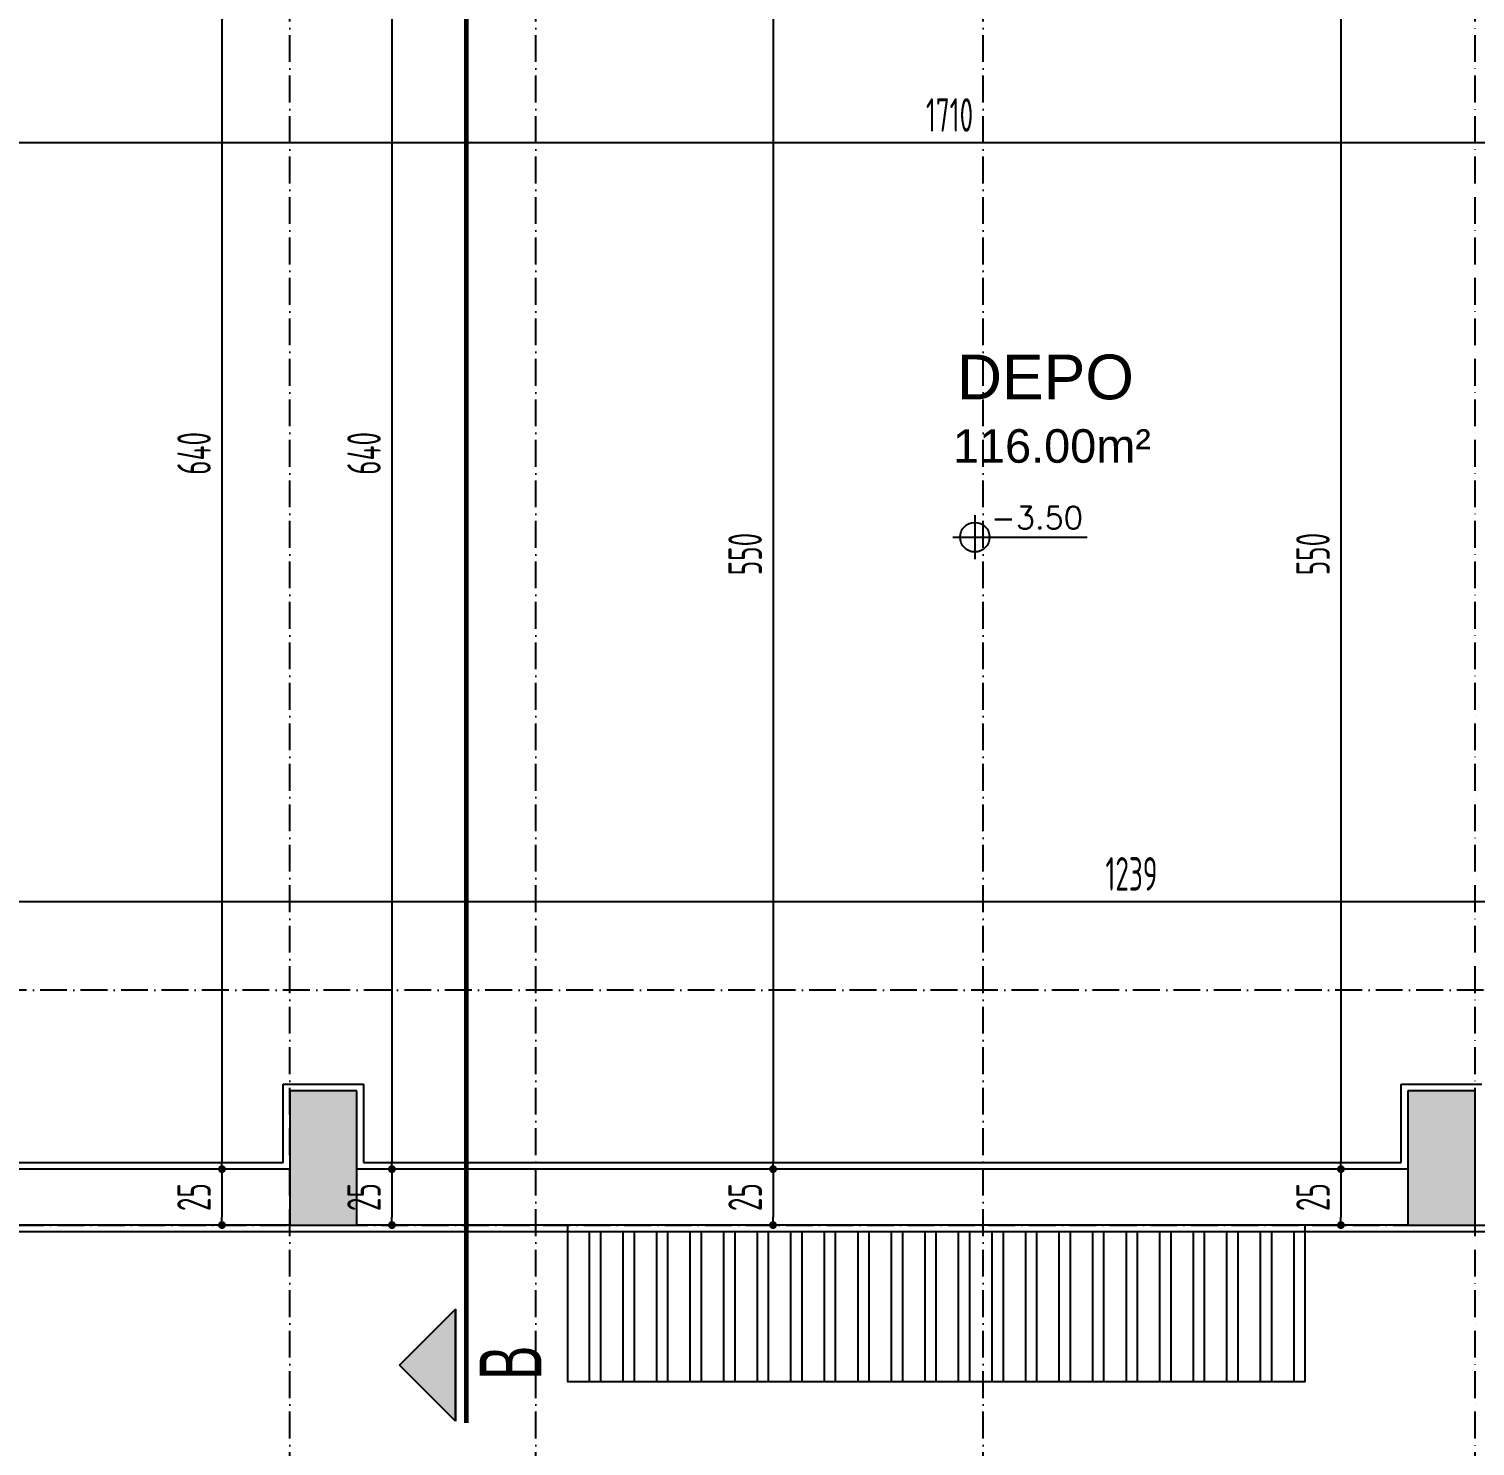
# Model space of a CAD drawing. Extents: x 41749 to 92598, y -24291 to 29432.
# Drawn here: x 49971 to 50617, y -23315 to -22681 of the extents above; entities that cross this region are included whole.
import ezdxf

# ---------------------------------------------------------------- set-up
doc = ezdxf.new("R2010")
doc.units = 0
doc.header["$MEASUREMENT"] = 0
doc.header["$PDMODE"] = 3
doc.linetypes.add('ACAD_ISO10W100', pattern=[18, 12, -3, 0, -3])
doc.linetypes.add('DASHED', pattern=[0.75, 0.5, -0.25])
doc.layers.get('0').update_dxf_attribs({"linetype": 'CONTINUOUS'})
doc.layers.get('Defpoints').update_dxf_attribs({"linetype": 'CONTINUOUS'})
for name, color, linetype in [('AKS', 10, 'CONTINUOUS'), ('DUVAR', 6, 'CONTINUOUS'), ('İÇ ÖLÇÜ', 95, 'CONTINUOUS'), ('KOLON', 5, 'CONTINUOUS'), ('MAHAL', 21, 'CONTINUOUS'), ('MERBAS', 231, 'CONTINUOUS'), ('OLCU', 3, 'CONTINUOUS'), ('SEMBOL', 21, 'CONTINUOUS'), ('SıVA', 7, 'CONTINUOUS'), ('tar', 12, 'CONTINUOUS'), ('TEFRIS', 12, 'CONTINUOUS'), ('YAZI', 7, 'CONTINUOUS')]:
    doc.layers.add(name, color=color, linetype=linetype)
doc.styles.add('KOT', font='ROMANS.SHX')
doc.styles.add('mahal', font='arial.ttf', dxfattribs={"height": 70})
doc.styles.add('OLCU', font='isocpeur.ttf', dxfattribs={"width": 0.59})
doc.dimstyles.new('OLCU3', dxfattribs={"dimscale": 0.5, "dimtxt": 30, "dimasz": 7, "dimexe": 20, "dimexo": 0, "dimgap": 10, "dimtad": 1, "dimdec": 4, "dimrnd": 0.5, "dimdsep": 46, "dimtxsty": 'OLCU', "dimblk1": 'DOT', "dimblk2": 'DOT', "dimsah": 1, "dimcen": 0.09, "dimclrt": 4, "dimadec": 0, "dimazin": 0, "dimtfac": 1, "dimtdec": 4, "dimtix": 1, "dimtmove": 2, "dimatfit": 3, "dimfxl": 0, "dimtolj": 1, "dimtzin": 0, "dimarcsym": 0})

# ---------------------------------------------------------------- blocks, each defined once
blk = doc.blocks.new('DOT')
at = {"color": 0, "linetype": 'ByBlock'}
blk.add_line((-0.5, 0), (-1, 0), dxfattribs=at)
at = {"color": 0, "linetype": 'ByBlock', "const_width": 0.5}
blk.add_lwpolyline([(-0.25, 0, 1), (0.25, 0, 1)], format="xyb", close=True, dxfattribs=at)
blk = doc.blocks.new('*D2387')
at = {"layer": 'Defpoints', "color": 0, "transparency": 16777216}
for p in [(49842.36, -23215.96), (51096.66, -23215.96), (51096.66, -23850.8)]:
    blk.add_point(p, dxfattribs=at)
at = {"layer": 'OLCU', "color": 0, "lineweight": -2, "transparency": 16777216}
for p, q in [((49842.36, -23825.8), (49842.36, -23860.8)), ((51096.66, -23825.8), (51096.66, -23860.8)), ((49845.86, -23850.8), (51093.16, -23850.8))]:
    blk.add_line(p, q, dxfattribs=at)
at = {"layer": 'OLCU', "color": 0, "lineweight": -2, "transparency": 16777216, "xscale": 3.5, "yscale": 3.5, "zscale": 3.5, "rotation": 180}
blk.add_blockref('DOT', (49842.36, -23850.8), dxfattribs=at)
at = {"layer": 'OLCU', "color": 0, "lineweight": -2, "transparency": 16777216, "xscale": 3.5, "yscale": 3.5, "zscale": 3.5}
blk.add_blockref('DOT', (51096.66, -23850.8), dxfattribs=at)
at = {"layer": 'OLCU', "color": 4, "transparency": 16777216, "insert": (50469.51, -23838.3), "char_height": 15, "attachment_point": 5, "style": 'OLCU'}
blk.add_mtext('\\A1;1254.5', dxfattribs=at)
blk = doc.blocks.new('*D2416')
at = {"layer": 'Defpoints', "color": 0, "transparency": 16777216}
for p in [(50604.92, -22640.96), (50557.32, -23190.96), (50587.32, -23190.96)]:
    blk.add_point(p, dxfattribs=at)
at = {"layer": 'İÇ ÖLÇÜ', "color": 0, "lineweight": -2, "transparency": 16777216}
for p, q in [((50582.32, -22640.96), (50547.32, -22640.96)), ((50557.32, -22644.46), (50557.32, -23187.46)), ((50582.32, -23190.96), (50547.32, -23190.96))]:
    blk.add_line(p, q, dxfattribs=at)
at = {"layer": 'İÇ ÖLÇÜ', "color": 0, "lineweight": -2, "transparency": 16777216, "xscale": 3.5, "yscale": 3.5, "zscale": 3.5}
for p, rotation in [((50557.32, -22640.96), 90), ((50557.32, -23190.96), 270)]:
    blk.add_blockref('DOT', p, dxfattribs=dict(at, rotation=rotation))
at = {"layer": 'İÇ ÖLÇÜ', "color": 4, "transparency": 16777216, "insert": (50544.82, -22915.96), "char_height": 15, "attachment_point": 5, "rotation": 90, "style": 'OLCU'}
blk.add_mtext('\\A1;550', dxfattribs=at)
blk = doc.blocks.new('*D2417')
at = {"layer": 'Defpoints', "color": 0, "transparency": 16777216}
for p in [(50587.32, -23190.96), (50557.32, -23215.96), (50587.32, -23215.96)]:
    blk.add_point(p, dxfattribs=at)
at = {"layer": 'İÇ ÖLÇÜ', "color": 0, "lineweight": -2, "transparency": 16777216}
for p, q in [((50582.32, -23190.96), (50547.32, -23190.96)), ((50557.32, -23194.46), (50557.32, -23212.46)), ((50582.32, -23215.96), (50547.32, -23215.96))]:
    blk.add_line(p, q, dxfattribs=at)
at = {"layer": 'İÇ ÖLÇÜ', "color": 0, "lineweight": -2, "transparency": 16777216, "xscale": 3.5, "yscale": 3.5, "zscale": 3.5}
for p, rotation in [((50557.32, -23190.96), 90), ((50557.32, -23215.96), 270)]:
    blk.add_blockref('DOT', p, dxfattribs=dict(at, rotation=rotation))
at = {"layer": 'İÇ ÖLÇÜ', "color": 4, "transparency": 16777216, "insert": (50544.82, -23203.46), "char_height": 15, "attachment_point": 5, "rotation": 90, "style": 'OLCU'}
blk.add_mtext('\\A1;25', dxfattribs=at)
blk = doc.blocks.new('*D2419')
at = {"layer": 'Defpoints', "color": 0, "transparency": 16777216}
for p in [(50334.3, -22640.96), (50303.39, -23190.96), (50346.89, -23190.96)]:
    blk.add_point(p, dxfattribs=at)
at = {"layer": 'İÇ ÖLÇÜ', "color": 0, "lineweight": -2, "transparency": 16777216}
for p, q in [((50328.39, -22640.96), (50293.39, -22640.96)), ((50303.39, -22644.46), (50303.39, -23187.46)), ((50328.39, -23190.96), (50293.39, -23190.96))]:
    blk.add_line(p, q, dxfattribs=at)
at = {"layer": 'İÇ ÖLÇÜ', "color": 0, "lineweight": -2, "transparency": 16777216, "xscale": 3.5, "yscale": 3.5, "zscale": 3.5}
for p, rotation in [((50303.39, -22640.96), 90), ((50303.39, -23190.96), 270)]:
    blk.add_blockref('DOT', p, dxfattribs=dict(at, rotation=rotation))
at = {"layer": 'İÇ ÖLÇÜ', "color": 4, "transparency": 16777216, "insert": (50290.89, -22915.96), "char_height": 15, "attachment_point": 5, "rotation": 90, "style": 'OLCU'}
blk.add_mtext('\\A1;550', dxfattribs=at)
blk = doc.blocks.new('*D2420')
at = {"layer": 'Defpoints', "color": 0, "transparency": 16777216}
for p in [(50346.89, -23190.96), (50303.39, -23215.96), (50346.89, -23215.96)]:
    blk.add_point(p, dxfattribs=at)
at = {"layer": 'İÇ ÖLÇÜ', "color": 0, "lineweight": -2, "transparency": 16777216}
for p, q in [((50328.39, -23190.96), (50293.39, -23190.96)), ((50303.39, -23194.46), (50303.39, -23212.46)), ((50328.39, -23215.96), (50293.39, -23215.96))]:
    blk.add_line(p, q, dxfattribs=at)
at = {"layer": 'İÇ ÖLÇÜ', "color": 0, "lineweight": -2, "transparency": 16777216, "xscale": 3.5, "yscale": 3.5, "zscale": 3.5}
for p, rotation in [((50303.39, -23190.96), 90), ((50303.39, -23215.96), 270)]:
    blk.add_blockref('DOT', p, dxfattribs=dict(at, rotation=rotation))
at = {"layer": 'İÇ ÖLÇÜ', "color": 4, "transparency": 16777216, "insert": (50290.89, -23203.46), "char_height": 15, "attachment_point": 5, "rotation": 90, "style": 'OLCU'}
blk.add_mtext('\\A1;25', dxfattribs=at)
blk = doc.blocks.new('*D2450')
at = {"layer": 'Defpoints', "color": 0, "transparency": 16777216}
for p in [(49527.32, -22732.19), (51237.32, -22763.45), (49527.32, -22800.92)]:
    blk.add_point(p, dxfattribs=at)
at = {"layer": 'İÇ ÖLÇÜ', "color": 0, "lineweight": -2, "transparency": 16777216}
for p, q in [((49527.32, -22757.19), (49527.32, -22722.19)), ((51237.32, -22757.19), (51237.32, -22722.19)), ((51233.82, -22732.19), (49530.82, -22732.19))]:
    blk.add_line(p, q, dxfattribs=at)
at = {"layer": 'İÇ ÖLÇÜ', "color": 0, "lineweight": -2, "transparency": 16777216, "xscale": 3.5, "yscale": 3.5, "zscale": 3.5, "rotation": 180}
blk.add_blockref('DOT', (49527.32, -22732.19), dxfattribs=at)
at = {"layer": 'İÇ ÖLÇÜ', "color": 0, "lineweight": -2, "transparency": 16777216, "xscale": 3.5, "yscale": 3.5, "zscale": 3.5}
blk.add_blockref('DOT', (51237.32, -22732.19), dxfattribs=at)
at = {"layer": 'İÇ ÖLÇÜ', "color": 4, "transparency": 16777216, "insert": (50382.32, -22719.69), "char_height": 15, "attachment_point": 5, "style": 'OLCU'}
blk.add_mtext('\\A1;1710', dxfattribs=at)
blk = doc.blocks.new('*D2454')
at = {"layer": 'Defpoints', "color": 0, "transparency": 16777216}
for p in [(49844.06, -23071.44), (49844.06, -23096.44), (51083.23, -23190.96)]:
    blk.add_point(p, dxfattribs=at)
at = {"layer": 'İÇ ÖLÇÜ', "color": 0, "lineweight": -2, "transparency": 16777216}
for p, q in [((49844.06, -23096.44), (49844.06, -23061.44)), ((51083.23, -23096.44), (51083.23, -23061.44)), ((51079.73, -23071.44), (49847.56, -23071.44))]:
    blk.add_line(p, q, dxfattribs=at)
at = {"layer": 'İÇ ÖLÇÜ', "color": 0, "lineweight": -2, "transparency": 16777216, "xscale": 3.5, "yscale": 3.5, "zscale": 3.5, "rotation": 180}
blk.add_blockref('DOT', (49844.06, -23071.44), dxfattribs=at)
at = {"layer": 'İÇ ÖLÇÜ', "color": 0, "lineweight": -2, "transparency": 16777216, "xscale": 3.5, "yscale": 3.5, "zscale": 3.5}
blk.add_blockref('DOT', (51083.23, -23071.44), dxfattribs=at)
at = {"layer": 'İÇ ÖLÇÜ', "color": 4, "transparency": 16777216, "insert": (50463.64, -23058.94), "char_height": 15, "attachment_point": 5, "style": 'OLCU'}
blk.add_mtext('\\A1;1239', dxfattribs=at)
blk = doc.blocks.new('KOTBLK04')
for p, q in [((0, 0.49), (0, -0.49)), ((-0.49, 0), (2.51, 0))]:
    blk.add_line(p, q)
blk.add_circle((0, 0), 0.33)
at = {"color": 7, "style": 'KOT'}
blk.add_attdef('TEMIZ', (0.359, 0.185), '', height=1, dxfattribs=at)
blk = doc.blocks.new('*D2590')
at = {"layer": 'Defpoints', "color": 0, "transparency": 16777216}
for p in [(50119.57, -22550.96), (50132.96, -23190.96), (50150.13, -23190.96)]:
    blk.add_point(p, dxfattribs=at)
at = {"layer": 'İÇ ÖLÇÜ', "color": 0, "lineweight": -2, "transparency": 16777216}
for p, q in [((50119.57, -22550.96), (50142.96, -22550.96)), ((50132.96, -22554.46), (50132.96, -23187.46)), ((50150.13, -23190.96), (50122.96, -23190.96))]:
    blk.add_line(p, q, dxfattribs=at)
at = {"layer": 'İÇ ÖLÇÜ', "color": 0, "lineweight": -2, "transparency": 16777216, "xscale": 3.5, "yscale": 3.5, "zscale": 3.5}
for p, rotation in [((50132.96, -22550.96), 90), ((50132.96, -23190.96), 270)]:
    blk.add_blockref('DOT', p, dxfattribs=dict(at, rotation=rotation))
at = {"layer": 'İÇ ÖLÇÜ', "color": 4, "transparency": 16777216, "insert": (50120.46, -22870.96), "char_height": 15, "attachment_point": 5, "rotation": 90, "style": 'OLCU'}
blk.add_mtext('\\A1;640', dxfattribs=at)
blk = doc.blocks.new('*D2591')
at = {"layer": 'Defpoints', "color": 0, "transparency": 16777216}
for p in [(50150.13, -23190.96), (50132.96, -23215.96), (50150.13, -23215.96)]:
    blk.add_point(p, dxfattribs=at)
at = {"layer": 'İÇ ÖLÇÜ', "color": 0, "lineweight": -2, "transparency": 16777216}
for p, q in [((50150.13, -23190.96), (50122.96, -23190.96)), ((50132.96, -23194.46), (50132.96, -23212.46)), ((50150.13, -23215.96), (50122.96, -23215.96))]:
    blk.add_line(p, q, dxfattribs=at)
at = {"layer": 'İÇ ÖLÇÜ', "color": 0, "lineweight": -2, "transparency": 16777216, "xscale": 3.5, "yscale": 3.5, "zscale": 3.5}
for p, rotation in [((50132.96, -23190.96), 90), ((50132.96, -23215.96), 270)]:
    blk.add_blockref('DOT', p, dxfattribs=dict(at, rotation=rotation))
at = {"layer": 'İÇ ÖLÇÜ', "color": 4, "transparency": 16777216, "insert": (50120.46, -23203.46), "char_height": 15, "attachment_point": 5, "rotation": 90, "style": 'OLCU'}
blk.add_mtext('\\A1;25', dxfattribs=at)
blk = doc.blocks.new('*D2592')
at = {"layer": 'Defpoints', "color": 0, "transparency": 16777216}
for p in [(50056.96, -22550.96), (50056.96, -23190.96), (50082.97, -23190.96)]:
    blk.add_point(p, dxfattribs=at)
at = {"layer": 'İÇ ÖLÇÜ', "color": 0, "lineweight": -2, "transparency": 16777216}
for p, q in [((50056.96, -22550.96), (50046.96, -22550.96)), ((50056.96, -22554.46), (50056.96, -23187.46)), ((50081.96, -23190.96), (50046.96, -23190.96))]:
    blk.add_line(p, q, dxfattribs=at)
at = {"layer": 'İÇ ÖLÇÜ', "color": 0, "lineweight": -2, "transparency": 16777216, "xscale": 3.5, "yscale": 3.5, "zscale": 3.5}
for p, rotation in [((50056.96, -22550.96), 90), ((50056.96, -23190.96), 270)]:
    blk.add_blockref('DOT', p, dxfattribs=dict(at, rotation=rotation))
at = {"layer": 'İÇ ÖLÇÜ', "color": 4, "transparency": 16777216, "insert": (50044.46, -22870.96), "char_height": 15, "attachment_point": 5, "rotation": 90, "style": 'OLCU'}
blk.add_mtext('\\A1;640', dxfattribs=at)
blk = doc.blocks.new('*D2593')
at = {"layer": 'Defpoints', "color": 0, "transparency": 16777216}
for p in [(50082.97, -23190.96), (50056.96, -23215.96), (50082.97, -23215.96)]:
    blk.add_point(p, dxfattribs=at)
at = {"layer": 'İÇ ÖLÇÜ', "color": 0, "lineweight": -2, "transparency": 16777216}
for p, q in [((50081.96, -23190.96), (50046.96, -23190.96)), ((50056.96, -23194.46), (50056.96, -23212.46)), ((50081.96, -23215.96), (50046.96, -23215.96))]:
    blk.add_line(p, q, dxfattribs=at)
at = {"layer": 'İÇ ÖLÇÜ', "color": 0, "lineweight": -2, "transparency": 16777216, "xscale": 3.5, "yscale": 3.5, "zscale": 3.5}
for p, rotation in [((50056.96, -23190.96), 90), ((50056.96, -23215.96), 270)]:
    blk.add_blockref('DOT', p, dxfattribs=dict(at, rotation=rotation))
at = {"layer": 'İÇ ÖLÇÜ', "color": 4, "transparency": 16777216, "insert": (50044.46, -23203.46), "char_height": 15, "attachment_point": 5, "rotation": 90, "style": 'OLCU'}
blk.add_mtext('\\A1;25', dxfattribs=at)

msp = doc.modelspace()

# ---------------------------------------------------------------- hatches: boundary and pattern name
at = {"layer": 'KOLON'}
msp.add_hatch(color=256, dxfattribs=at).paths.add_polyline_path([(50136.40931, -23278.61027), (50161.40931, -23303.61027), (50161.40931, -23253.61027)])
at = {"layer": 'tar'}
h = msp.add_hatch(dxfattribs=at)
h.set_pattern_fill('ANSI33', color=256, scale=40, style=0)
h.set_pattern_definition([(45, (16.363, 0.385), (-7.0710678, 7.0710678), []), (45, (23.434, 0.385), (-7.0710678, 7.0710678), [5, -2.5])])
h.paths.add_polyline_path([(50787.31654, -22355.95522), (50767.31654, -22355.95522), (50767.31654, -22377.10746), (50767.31654, -22418.70461), (50787.31654, -22418.70461)])
h.paths.add_polyline_path([(49692.31654, -22295.95522), (49662.31654, -22295.95522), (49662.31654, -22355.95522), (49692.31654, -22355.95522)])
h.paths.add_polyline_path([(50217.31654, -22295.95522), (50207.31654, -22295.95522), (50197.31654, -22295.95522), (50197.31654, -22500.95522), (50217.31654, -22500.95522)])
h.paths.add_polyline_path([(50397.31654, -22295.95522), (50387.31654, -22295.95522), (50377.31654, -22295.95522), (50377.31654, -22500.95522), (50397.31654, -22500.95522)])
h.paths.add_polyline_path([(50757.31654, -22355.95522), (50787.31654, -22355.95522), (50787.31654, -22295.95522), (50757.31654, -22295.95522)])
h.paths.add_polyline_path([(51107.16801, -22295.95522), (51107.16801, -22325.95522), (51166.16801, -22325.95522), (51166.16801, -22295.95522)])
h.paths.add_polyline_path([(49692.31654, -22580.95522), (49662.31654, -22580.95522), (49662.31654, -22640.95522), (49692.31654, -22640.95522)])
h.paths.add_polyline_path([(50377.31654, -22610.95522), (50377.31654, -22640.95522), (50437.31654, -22640.95522), (50437.31654, -22610.95522)])
h.paths.add_polyline_path([(50787.31654, -22640.95522), (50787.31654, -22610.95522), (50727.31654, -22610.95522), (50727.31654, -22640.95522)])
h.paths.add_polyline_path([(49692.31654, -23110.95522), (49692.31654, -23080.95522), (49632.31654, -23080.95522), (49632.31654, -23110.95522)])
h.paths.add_polyline_path([(50117.31654, -23155.95517), (50087.31654, -23155.95517), (50087.31654, -23215.95517), (50117.31654, -23215.95517)])
h.paths.add_polyline_path([(50617.31654, -23155.95517), (50587.31654, -23155.95517), (50587.31654, -23215.95517), (50617.31654, -23215.95517)])
h.paths.add_polyline_path([(51106.16801, -23080.95522), (51106.16801, -23110.95522), (51166.16801, -23110.95522), (51166.16801, -23080.95522)])
h.paths.add_polyline_path([(50768.25654, -22349.30589), (50786.37654, -22349.30589), (50786.37654, -22371.80589), (50768.25654, -22371.80589)], flags=9)
h = msp.add_hatch(dxfattribs=at)
h.set_pattern_fill('ANSI32', color=256, scale=40, angle=45, style=0)
h.set_pattern_definition([(90, (16.363, 0.385), (-15, 3e-15), []), (90, (21.363, 5.385), (-15, 3e-15), [])])
h.paths.add_polyline_path([(50541.40647, -23285.95667), (50541.40647, -23218.95522), (50211.40647, -23218.95522), (50211.40647, -23241.67834), (50407.79443, -23285.95667), (50481.40647, -23285.95667)])
h.paths.add_polyline_path([(50211.40647, -23241.67834), (50211.40647, -23285.95667), (50407.79443, -23285.95667)], flags=17)

# ---------------------------------------------------------------- linework, layer by layer
at = {"layer": 'AKS', "linetype": 'ACAD_ISO10W100'}
for p, q in [((50087.31654, -23981.06183), (50087.31654, -21977.67894)), ((50197.31654, -23981.06183), (50197.31654, -21977.67894)), ((50397.31654, -23981.06183), (50397.31654, -21977.67894)), ((50617.31654, -23981.06183), (50617.31654, -21977.67894)), ((51562.31654, -23110.95522), (48825.02308, -23110.95522)), ((48825.02308, -23215.95522), (51562.31654, -23215.95529))]:
    msp.add_line(p, q, dxfattribs=at)
at = {"layer": 'DUVAR'}
for p, q in [((50087.31654, -23190.95522), (49844.05559, -23190.95522)), ((50587.31654, -23190.95522), (50117.31654, -23190.95522)), ((50587.31654, -23190.95522), (50117.31654, -23190.95522)), ((50587.31654, -23215.95522), (50117.31654, -23215.95522)), ((50617.31654, -23215.95517), (51096.65834, -23215.95522))]:
    msp.add_line(p, q, dxfattribs=at)
msp.add_lwpolyline([(50087.31654, -23215.95522), (49842.3611, -23215.95522)], dxfattribs=at)
at = {"layer": 'KOLON'}
for p, q in [((50117.31654, -23155.95517), (50087.31654, -23155.95517)), ((50087.31654, -23155.95517), (50087.31654, -23215.95517)), ((50117.31654, -23215.95517), (50117.31654, -23155.95517)), ((50617.31654, -23155.95517), (50587.31654, -23155.95517)), ((50587.31654, -23155.95517), (50587.31654, -23215.95517)), ((50617.31654, -23215.95517), (50617.31654, -23155.95517)), ((50087.31654, -23215.95517), (50117.31654, -23215.95517)), ((50587.31654, -23215.95517), (50617.31654, -23215.95517)), ((50161.40931, -23253.61027), (50136.40931, -23278.61027)), ((50136.40931, -23278.61027), (50161.40931, -23253.61027)), ((50161.40931, -23303.61027), (50161.40931, -23253.61027)), ((50161.40931, -23253.61027), (50161.40931, -23303.61027)), ((50161.40931, -23303.61027), (50136.40931, -23278.61027))]:
    msp.add_line(p, q, dxfattribs=at)
at = {"layer": 'MERBAS', "linetype": 'DASHED', "ltscale": 40, "const_width": 2}
for points in [[(50166.23857, -23304.47964), (50166.23857, -22179.26292)], [(50166.23857, -23304.47965), (50166.23857, -22179.26293)]]:
    msp.add_lwpolyline(points, dxfattribs=at)
at = {"layer": 'SıVA'}
for p, q in [((50084.31654, -23187.95522), (50084.31654, -23152.95517)), ((50084.31654, -23152.95517), (50120.31654, -23152.95517)), ((50120.31654, -23152.95517), (50120.31654, -23187.95522)), ((50584.31654, -23187.95522), (50584.31654, -23152.95517)), ((50584.31654, -23152.95517), (50620.31654, -23152.95517)), ((49844.25893, -23187.95522), (50084.31654, -23187.95522)), ((50120.31654, -23187.95522), (50584.31654, -23187.95522)), ((51098.27015, -23218.95522), (49842.15776, -23218.95522))]:
    msp.add_line(p, q, dxfattribs=at)
at = {"layer": 'TEFRIS'}
msp.add_lwpolyline([(50211.40647, -23215.95522), (50211.40647, -23285.95667), (50481.40647, -23285.95667), (50541.40647, -23285.95667), (50541.40647, -23215.95522)], dxfattribs=at)

# ---------------------------------------------------------------- block references
at = {"layer": 'SEMBOL'}
ref = msp.add_blockref('KOTBLK04', (50393.62181, -22908.45028), dxfattribs=dict(at, xscale=20, yscale=20, zscale=20))
ref.add_attrib('TEMIZ', '-3.50', (50400.80515, -22904.75904), dxfattribs={"color": 54, "height": 10, "style": 'KOT'})

# ---------------------------------------------------------------- texts
at = {"layer": 'MAHAL', "insert": (50425.18181, -22851.088), "char_height": 20, "width": 318.296, "attachment_point": 5, "style": 'mahal'}
msp.add_mtext('DEPO\\P{\\H0.75x; 116.00m²}', dxfattribs=at)
at = {"layer": 'YAZI', "insert": (50185.97397, -23277.49302), "char_height": 27.648, "width": 481.0917888, "attachment_point": 5, "rotation": 90, "style": 'OLCU'}
msp.add_mtext('{\\fArial|b0|i0|c162|p34;B}', dxfattribs=at)

# ---------------------------------------------------------------- dimensions: what is measured, and where the dimension line sits
at = {"layer": 'İÇ ÖLÇÜ'}
for base, p1, p2, picture, middle in [((50056.95614, -23190.95522), (50056.95614, -22550.95522), (50082.97068, -23190.95522), '*D2592', (50044.45614, -22870.95522)), ((50132.95762, -23190.95522), (50119.57384, -22550.95522), (50150.13003, -23190.95522), '*D2590', (50120.45762, -22870.95522)), ((50303.39087, -23190.95522), (50334.30127, -22640.95522), (50346.88755, -23190.95522), '*D2419', (50290.89087, -22915.95522)), ((50557.31654, -23190.95522), (50604.92208, -22640.95522), (50587.31654, -23190.95522), '*D2416', (50544.81654, -22915.95522)), ((50056.95614, -23215.95522), (50082.97068, -23190.95522), (50082.97068, -23215.95522), '*D2593', (50044.45614, -23203.45522)), ((50132.95762, -23215.95522), (50150.13003, -23190.95522), (50150.13003, -23215.95522), '*D2591', (50120.45762, -23203.45522)), ((50303.39087, -23215.95522), (50346.88755, -23190.95522), (50346.88755, -23215.95522), '*D2420', (50290.89087, -23203.45522)), ((50557.31654, -23215.95522), (50587.31654, -23190.95522), (50587.31654, -23215.95522), '*D2417', (50544.81654, -23203.45522))]:
    dim = msp.add_linear_dim(base=base, p1=p1, p2=p2, angle=90, dimstyle='OLCU3', dxfattribs=at)
    dim.commit()
    dim.dimension.update_dxf_attribs({"geometry": picture, "text_midpoint": middle})
for base, p1, p2, picture, middle in [((49527.31654, -22732.18784), (51237.31654, -22763.45243), (49527.31654, -22800.92036), '*D2450', (50382.31654, -22719.68784)), ((49844.05559, -23071.44123), (51083.2266, -23190.95522), (49844.05559, -23096.44123), '*D2454', (50463.6411, -23058.94123))]:
    dim = msp.add_linear_dim(base=base, p1=p1, p2=p2, dimstyle='OLCU3', dxfattribs=at)
    dim.commit()
    dim.dimension.update_dxf_attribs({"geometry": picture, "text_midpoint": middle})
at = {"layer": 'OLCU'}
dim = msp.add_linear_dim(base=(51096.65834, -23850.80195), p1=(49842.3611, -23215.95522), p2=(51096.65834, -23215.95522), dimstyle='OLCU3', dxfattribs=at)
dim.commit()
dim.dimension.update_dxf_attribs({"geometry": '*D2387', "text_midpoint": (50469.50972, -23838.30195)})

doc.saveas('drawing.dxf')
